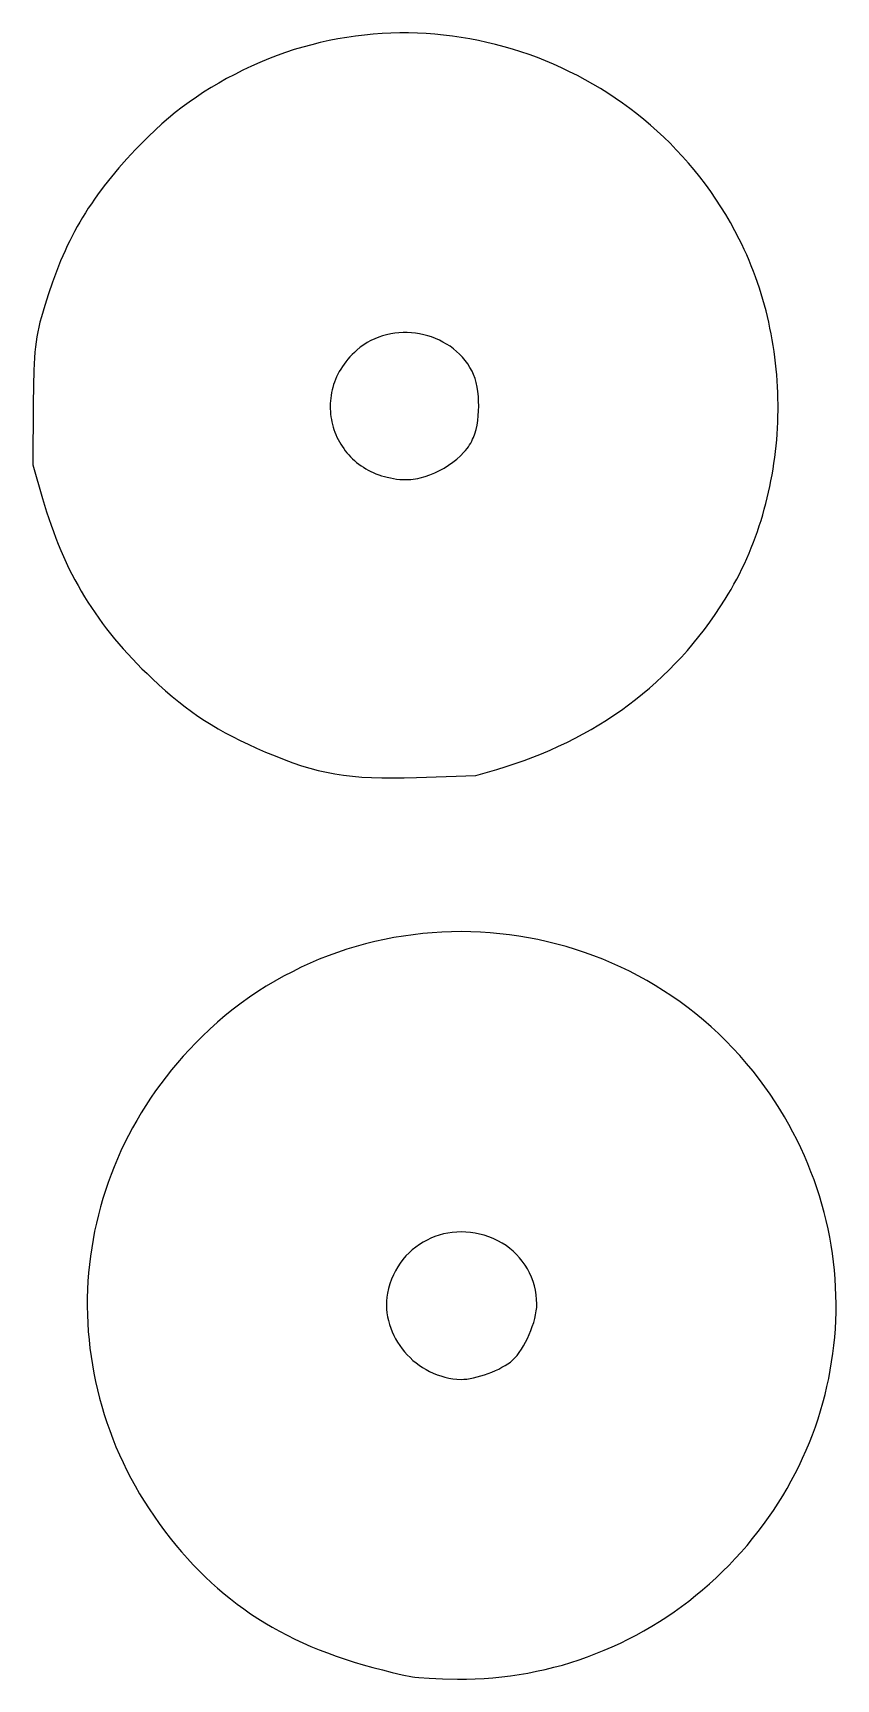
# Model space of a CAD drawing. Extents: x 15 to 568, y 413 to 1194.
# Drawn here: x 447.6 to 519.1, y 412.8 to 559.2 of the extents above; entities that cross this region are included whole.
import ezdxf

# ---------------------------------------------------------------- set-up
doc = ezdxf.new("R2010")
doc.units = 0
doc.header["$MEASUREMENT"] = 0
doc.layers.add('LAYER_1', color=18, linetype='CONTINUOUS')

msp = doc.modelspace()

# ---------------------------------------------------------------- linework, layer by layer
at = {"layer": 'LAYER_1'}
for points in [[(481.78, 492.99), (487.03, 493.15), (488.91, 493.7), (489.73, 493.95), (490.54, 494.21), (491.33, 494.49), (492.12, 494.78), (492.89, 495.09), (493.65, 495.41), (494.4, 495.75), (495.14, 496.1), (495.87, 496.47), (496.59, 496.85), (497.29, 497.24), (497.98, 497.65), (498.66, 498.08), (499.33, 498.51), (499.99, 498.97), (500.63, 499.44), (501.26, 499.92), (501.88, 500.41), (502.49, 500.92), (503.08, 501.45), (503.66, 501.99), (504.23, 502.54), (504.79, 503.11), (505.34, 503.69), (505.87, 504.28), (506.39, 504.89), (506.89, 505.51), (507.39, 506.15), (507.87, 506.8), (508.33, 507.46), (508.79, 508.14), (509.23, 508.83), (509.5, 509.27), (509.76, 509.71), (510.01, 510.16), (510.25, 510.61), (510.49, 511.06), (510.71, 511.52), (510.94, 511.99), (511.15, 512.46), (511.35, 512.93), (511.55, 513.41), (511.74, 513.89), (511.92, 514.37), (512.09, 514.86), (512.26, 515.35), (512.42, 515.84), (512.57, 516.34), (512.71, 516.84), (512.84, 517.34), (512.97, 517.84), (513.09, 518.35), (513.2, 518.86), (513.3, 519.37), (513.4, 519.89), (513.49, 520.4), (513.57, 520.92), (513.64, 521.44), (513.7, 521.96), (513.76, 522.48), (513.81, 523), (513.85, 523.52), (513.88, 524.05), (513.9, 524.57), (513.92, 525.1), (513.93, 525.62), (513.93, 526.15), (513.92, 526.68), (513.91, 527.2), (513.88, 527.73), (513.85, 528.25), (513.81, 528.78), (513.77, 529.3), (513.71, 529.83), (513.65, 530.35), (513.58, 530.87), (513.5, 531.39), (513.41, 531.91), (513.32, 532.43), (513.21, 532.94), (513.1, 533.46), (512.98, 533.97), (512.86, 534.48), (512.72, 534.99), (512.58, 535.49), (512.43, 536), (512.27, 536.5), (512.1, 537), (511.93, 537.49), (511.75, 537.98), (511.55, 538.47), (511.36, 538.96), (511.15, 539.44), (510.93, 539.92), (510.71, 540.39), (510.48, 540.86), (510.1, 541.6), (509.7, 542.32), (509.28, 543.03), (508.85, 543.73), (508.41, 544.41), (507.95, 545.08), (507.47, 545.73), (506.98, 546.38), (506.48, 547), (505.96, 547.62), (505.43, 548.21), (504.88, 548.8), (504.32, 549.37), (503.76, 549.92), (503.17, 550.46), (502.58, 550.99), (501.98, 551.5), (501.36, 551.99), (500.73, 552.47), (500.1, 552.94), (499.45, 553.39), (498.8, 553.82), (498.13, 554.24), (497.46, 554.64), (496.77, 555.02), (496.08, 555.39), (495.38, 555.74), (494.68, 556.08), (493.96, 556.4), (493.24, 556.7), (492.52, 556.99), (491.78, 557.26), (491.04, 557.51), (490.3, 557.74), (489.55, 557.96), (488.79, 558.16), (488.03, 558.35), (487.27, 558.51), (486.5, 558.66), (485.73, 558.79), (484.96, 558.9), (484.18, 558.99), (483.4, 559.07), (482.62, 559.13), (481.84, 559.17), (481.06, 559.19), (480.27, 559.19), (479.49, 559.17), (478.7, 559.13), (477.91, 559.08), (477.13, 559), (476.34, 558.91), (475.56, 558.79), (474.77, 558.66), (473.99, 558.51), (473.21, 558.34), (472.44, 558.14), (471.66, 557.93), (470.89, 557.7), (470.12, 557.45), (469.36, 557.17), (468.6, 556.88), (467.84, 556.56), (467.09, 556.23), (466.33, 555.87), (465.59, 555.5), (464.87, 555.12), (464.17, 554.73), (463.49, 554.32), (462.83, 553.91), (462.18, 553.48), (461.54, 553.04), (460.92, 552.58), (460.31, 552.1), (459.7, 551.6), (459.11, 551.09), (458.52, 550.55), (457.93, 549.99), (457.35, 549.41), (456.77, 548.81), (456.01, 547.99), (455.29, 547.18), (454.62, 546.38), (453.99, 545.59), (453.4, 544.79), (453.11, 544.39), (452.84, 543.99), (452.57, 543.59), (452.31, 543.19), (452.06, 542.78), (451.82, 542.37), (451.58, 541.96), (451.35, 541.54), (451.13, 541.12), (450.91, 540.69), (450.7, 540.25), (450.5, 539.81), (450.1, 538.91), (449.73, 537.98), (449.37, 537.01), (449.03, 536), (448.69, 534.95), (448.4, 533.94), (448.27, 533.48), (448.17, 533.03), (448.07, 532.6), (447.99, 532.17), (447.92, 531.73), (447.86, 531.28), (447.81, 530.81), (447.77, 530.31), (447.74, 529.77), (447.71, 529.18), (447.68, 527.84), (447.67, 526.21), (447.64, 520.77), (448.49, 517.8), (448.67, 517.19), (448.86, 516.59), (449.05, 516), (449.25, 515.41), (449.46, 514.84), (449.67, 514.27), (449.89, 513.72), (450.12, 513.17), (450.36, 512.63), (450.6, 512.1), (450.85, 511.57), (451.11, 511.05), (451.38, 510.54), (451.66, 510.04), (451.94, 509.54), (452.23, 509.05), (452.53, 508.56), (452.85, 508.08), (453.17, 507.61), (453.5, 507.14), (453.83, 506.67), (454.18, 506.21), (454.54, 505.76), (454.91, 505.3), (455.29, 504.85), (455.68, 504.41), (456.08, 503.96), (456.49, 503.52), (456.91, 503.09), (457.34, 502.65), (457.79, 502.22), (458.24, 501.79), (458.85, 501.22), (459.45, 500.69), (460.03, 500.19), (460.61, 499.72), (461.18, 499.27), (461.75, 498.84), (462.32, 498.44), (462.9, 498.05), (463.5, 497.68), (464.11, 497.31), (464.74, 496.96), (465.39, 496.61), (466.07, 496.27), (466.79, 495.93), (467.54, 495.59), (468.34, 495.24), (469.18, 494.89), (469.99, 494.57), (470.77, 494.28), (471.53, 494.02), (472.28, 493.8), (473.02, 493.6), (473.76, 493.44), (474.51, 493.3), (475.28, 493.18), (476.08, 493.09), (476.9, 493.02), (477.77, 492.98), (478.68, 492.95), (479.65, 492.95), (480.68, 492.96)], [(480.86, 519.47), (481.06, 519.47), (481.26, 519.48), (481.47, 519.5), (481.68, 519.54), (481.89, 519.57), (482.1, 519.62), (482.53, 519.74), (482.96, 519.89), (483.39, 520.07), (483.81, 520.27), (484.22, 520.49), (484.61, 520.74), (484.99, 521.01), (485.35, 521.29), (485.68, 521.59), (485.98, 521.9), (486.12, 522.06), (486.26, 522.23), (486.38, 522.39), (486.49, 522.56), (486.6, 522.72), (486.69, 522.89), (486.76, 523.05), (486.83, 523.2), (486.95, 523.55), (487.06, 523.92), (487.15, 524.31), (487.21, 524.72), (487.26, 525.14), (487.29, 525.57), (487.3, 526.01), (487.29, 526.44), (487.27, 526.87), (487.22, 527.3), (487.16, 527.7), (487.07, 528.09), (486.97, 528.46), (486.85, 528.8), (486.78, 528.96), (486.71, 529.11), (486.52, 529.44), (486.32, 529.76), (486.1, 530.06), (485.86, 530.34), (485.6, 530.61), (485.33, 530.86), (485.05, 531.1), (484.75, 531.32), (484.44, 531.52), (484.12, 531.7), (483.8, 531.87), (483.46, 532.02), (483.11, 532.15), (482.76, 532.26), (482.41, 532.35), (482.04, 532.43), (481.68, 532.49), (481.31, 532.53), (480.94, 532.55), (480.57, 532.55), (480.2, 532.53), (479.83, 532.49), (479.47, 532.43), (479.11, 532.35), (478.75, 532.25), (478.4, 532.13), (478.05, 531.99), (477.71, 531.83), (477.39, 531.65), (477.07, 531.45), (476.76, 531.23), (476.46, 530.98), (476.24, 530.78), (476.04, 530.58), (475.84, 530.38), (475.66, 530.17), (475.49, 529.95), (475.32, 529.74), (475.17, 529.52), (475.03, 529.29), (474.9, 529.07), (474.78, 528.84), (474.66, 528.61), (474.56, 528.38), (474.47, 528.14), (474.39, 527.91), (474.32, 527.67), (474.26, 527.44), (474.2, 527.2), (474.16, 526.96), (474.13, 526.72), (474.1, 526.48), (474.09, 526.24), (474.08, 526), (474.09, 525.76), (474.1, 525.53), (474.12, 525.29), (474.15, 525.05), (474.19, 524.82), (474.23, 524.59), (474.29, 524.36), (474.35, 524.13), (474.42, 523.91), (474.5, 523.69), (474.59, 523.47), (474.69, 523.25), (474.79, 523.04), (474.91, 522.83), (475.03, 522.63), (475.15, 522.43), (475.29, 522.23), (475.43, 522.04), (475.58, 521.85), (475.74, 521.67), (475.9, 521.49), (476.07, 521.32), (476.25, 521.16), (476.44, 521), (476.63, 520.85), (476.83, 520.7), (477.04, 520.57), (477.25, 520.43), (477.47, 520.31), (477.69, 520.19), (477.92, 520.09), (478.16, 519.98), (478.4, 519.89), (478.65, 519.81), (478.91, 519.73), (479.17, 519.67), (479.44, 519.61), (479.71, 519.56), (479.99, 519.52), (480.27, 519.49), (480.56, 519.48)], [(485.42, 412.81), (486.2, 412.81), (486.99, 412.83), (487.78, 412.87), (488.56, 412.92), (489.35, 413), (490.13, 413.1), (490.91, 413.21), (491.68, 413.34), (492.45, 413.5), (493.22, 413.67), (493.98, 413.86), (494.74, 414.06), (495.5, 414.29), (496.24, 414.53), (496.99, 414.79), (497.72, 415.07), (498.46, 415.37), (499.18, 415.68), (499.9, 416.01), (500.61, 416.36), (501.31, 416.72), (502, 417.11), (502.69, 417.5), (503.37, 417.92), (504.03, 418.35), (504.69, 418.8), (505.34, 419.26), (505.98, 419.74), (506.6, 420.23), (507.22, 420.75), (507.82, 421.27), (508.42, 421.81), (509, 422.37), (509.57, 422.94), (510.12, 423.52), (510.65, 424.1), (511.17, 424.7), (511.67, 425.3), (512.16, 425.92), (512.63, 426.54), (513.08, 427.17), (513.52, 427.8), (513.94, 428.45), (514.35, 429.1), (514.73, 429.76), (515.11, 430.43), (515.46, 431.1), (515.8, 431.77), (516.12, 432.46), (516.43, 433.15), (516.72, 433.84), (516.99, 434.54), (517.25, 435.24), (517.49, 435.95), (517.71, 436.67), (517.92, 437.38), (518.11, 438.1), (518.28, 438.83), (518.44, 439.55), (518.58, 440.28), (518.7, 441.01), (518.81, 441.75), (518.9, 442.48), (518.97, 443.22), (519.03, 443.96), (519.07, 444.7), (519.09, 445.44), (519.09, 446.19), (519.08, 446.93), (519.05, 447.67), (519.01, 448.41), (518.95, 449.16), (518.87, 449.9), (518.77, 450.64), (518.66, 451.38), (518.53, 452.11), (518.38, 452.85), (518.21, 453.58), (518.03, 454.31), (517.83, 455.04), (517.62, 455.77), (517.38, 456.49), (517.13, 457.21), (516.86, 457.92), (516.58, 458.63), (516.27, 459.34), (515.95, 460.04), (515.62, 460.74), (515.26, 461.43), (514.89, 462.12), (514.5, 462.8), (514.09, 463.48), (513.67, 464.15), (513.22, 464.81), (512.76, 465.47), (512.29, 466.11), (511.72, 466.85), (511.13, 467.56), (510.53, 468.25), (509.92, 468.92), (509.28, 469.57), (508.64, 470.2), (507.98, 470.81), (507.31, 471.4), (506.62, 471.97), (505.92, 472.51), (505.21, 473.04), (504.49, 473.54), (503.75, 474.02), (503.01, 474.49), (502.25, 474.93), (501.49, 475.35), (500.72, 475.75), (499.93, 476.12), (499.14, 476.48), (498.34, 476.82), (497.54, 477.13), (496.72, 477.42), (495.91, 477.69), (495.08, 477.94), (494.25, 478.17), (493.41, 478.38), (492.57, 478.57), (491.73, 478.73), (490.88, 478.87), (490.03, 478.99), (489.18, 479.09), (488.32, 479.17), (487.47, 479.22), (486.61, 479.26), (485.75, 479.27), (484.89, 479.26), (484.03, 479.23), (483.17, 479.17), (482.32, 479.1), (481.46, 479), (480.61, 478.88), (479.76, 478.74), (478.91, 478.58), (478.07, 478.39), (477.23, 478.18), (476.39, 477.95), (475.56, 477.7), (474.74, 477.42), (473.92, 477.13), (473.11, 476.81), (472.31, 476.46), (471.51, 476.1), (470.72, 475.71), (469.94, 475.3), (469.17, 474.87), (468.4, 474.42), (467.65, 473.94), (466.91, 473.44), (466.18, 472.92), (465.46, 472.37), (464.75, 471.8), (464.05, 471.21), (463.37, 470.6), (462.7, 469.96), (462.12, 469.39), (461.56, 468.8), (461.02, 468.21), (460.49, 467.6), (459.98, 466.99), (459.49, 466.37), (459.01, 465.74), (458.55, 465.11), (458.11, 464.46), (457.68, 463.81), (457.27, 463.15), (456.88, 462.49), (456.5, 461.82), (456.14, 461.14), (455.8, 460.46), (455.47, 459.77), (455.16, 459.07), (454.87, 458.37), (454.59, 457.67), (454.33, 456.96), (454.09, 456.25), (453.87, 455.53), (453.66, 454.81), (453.47, 454.08), (453.29, 453.36), (453.13, 452.63), (452.99, 451.89), (452.87, 451.16), (452.76, 450.42), (452.67, 449.68), (452.6, 448.94), (452.54, 448.19), (452.5, 447.45), (452.48, 446.7), (452.48, 445.96), (452.49, 445.21), (452.52, 444.47), (452.57, 443.72), (452.63, 442.98), (452.71, 442.23), (452.81, 441.49), (452.93, 440.75), (453.06, 440.01), (453.21, 439.27), (453.38, 438.54), (453.56, 437.8), (453.76, 437.07), (453.98, 436.34), (454.22, 435.62), (454.47, 434.9), (454.75, 434.18), (455.03, 433.47), (455.34, 432.76), (455.66, 432.06), (456.01, 431.36), (456.36, 430.67), (456.74, 429.98), (457.13, 429.29), (457.54, 428.62), (457.97, 427.95), (458.42, 427.28), (458.88, 426.63), (459.36, 425.98), (459.86, 425.33), (460.36, 424.72), (460.87, 424.12), (461.38, 423.54), (461.9, 422.98), (462.43, 422.43), (462.97, 421.9), (463.52, 421.38), (464.07, 420.88), (464.64, 420.4), (465.22, 419.93), (465.8, 419.48), (466.4, 419.04), (467.01, 418.62), (467.64, 418.21), (468.27, 417.81), (468.92, 417.43), (469.58, 417.06), (470.26, 416.71), (470.95, 416.37), (471.65, 416.04), (472.37, 415.72), (473.11, 415.42), (473.86, 415.13), (474.63, 414.85), (475.41, 414.58), (476.21, 414.32), (477.03, 414.08), (477.87, 413.84), (478.73, 413.62), (479.6, 413.4), (480.5, 413.2), (481.41, 413.01), (481.63, 412.97), (481.96, 412.94), (482.9, 412.89), (484.09, 412.84)], [(485.73, 439.46), (485.98, 439.47), (486.25, 439.49), (486.54, 439.54), (486.85, 439.6), (487.16, 439.67), (487.49, 439.76), (487.81, 439.87), (488.14, 439.98), (488.46, 440.11), (488.78, 440.24), (489.08, 440.38), (489.37, 440.53), (489.64, 440.68), (489.89, 440.84), (490.12, 441), (490.31, 441.16), (490.51, 441.36), (490.72, 441.59), (490.91, 441.85), (491.11, 442.13), (491.29, 442.43), (491.47, 442.76), (491.64, 443.09), (491.8, 443.44), (491.94, 443.79), (492.07, 444.15), (492.19, 444.51), (492.28, 444.86), (492.36, 445.21), (492.42, 445.54), (492.46, 445.86), (492.47, 446.17), (492.45, 446.57), (492.41, 446.98), (492.34, 447.38), (492.25, 447.78), (492.13, 448.17), (491.99, 448.55), (491.82, 448.92), (491.63, 449.28), (491.42, 449.62), (491.18, 449.96), (490.93, 450.27), (490.66, 450.57), (490.37, 450.85), (490.06, 451.11), (489.73, 451.35), (489.39, 451.57), (489, 451.79), (488.6, 451.98), (488.19, 452.14), (487.79, 452.27), (487.38, 452.38), (486.97, 452.47), (486.56, 452.53), (486.16, 452.56), (485.75, 452.58), (485.35, 452.56), (484.95, 452.53), (484.56, 452.47), (484.17, 452.39), (483.79, 452.28), (483.41, 452.16), (483.05, 452.01), (482.7, 451.84), (482.35, 451.66), (482.02, 451.45), (481.7, 451.22), (481.39, 450.97), (481.1, 450.71), (480.82, 450.43), (480.56, 450.12), (480.32, 449.8), (480.1, 449.47), (479.89, 449.12), (479.71, 448.75), (479.54, 448.36), (479.4, 447.96), (479.28, 447.55), (479.19, 447.12), (479.14, 446.77), (479.1, 446.41), (479.09, 446.06), (479.11, 445.71), (479.14, 445.37), (479.19, 445.02), (479.26, 444.68), (479.36, 444.35), (479.47, 444.02), (479.59, 443.69), (479.74, 443.37), (479.9, 443.06), (480.08, 442.76), (480.27, 442.47), (480.48, 442.18), (480.7, 441.91), (480.94, 441.64), (481.19, 441.39), (481.45, 441.15), (481.73, 440.93), (482.01, 440.71), (482.31, 440.51), (482.62, 440.33), (482.93, 440.16), (483.26, 440.01), (483.59, 439.87), (483.93, 439.76), (484.28, 439.66), (484.63, 439.58), (484.99, 439.52), (485.36, 439.48)]]:
    msp.add_lwpolyline(points, close=True, dxfattribs=at)

doc.saveas('drawing.dxf')
